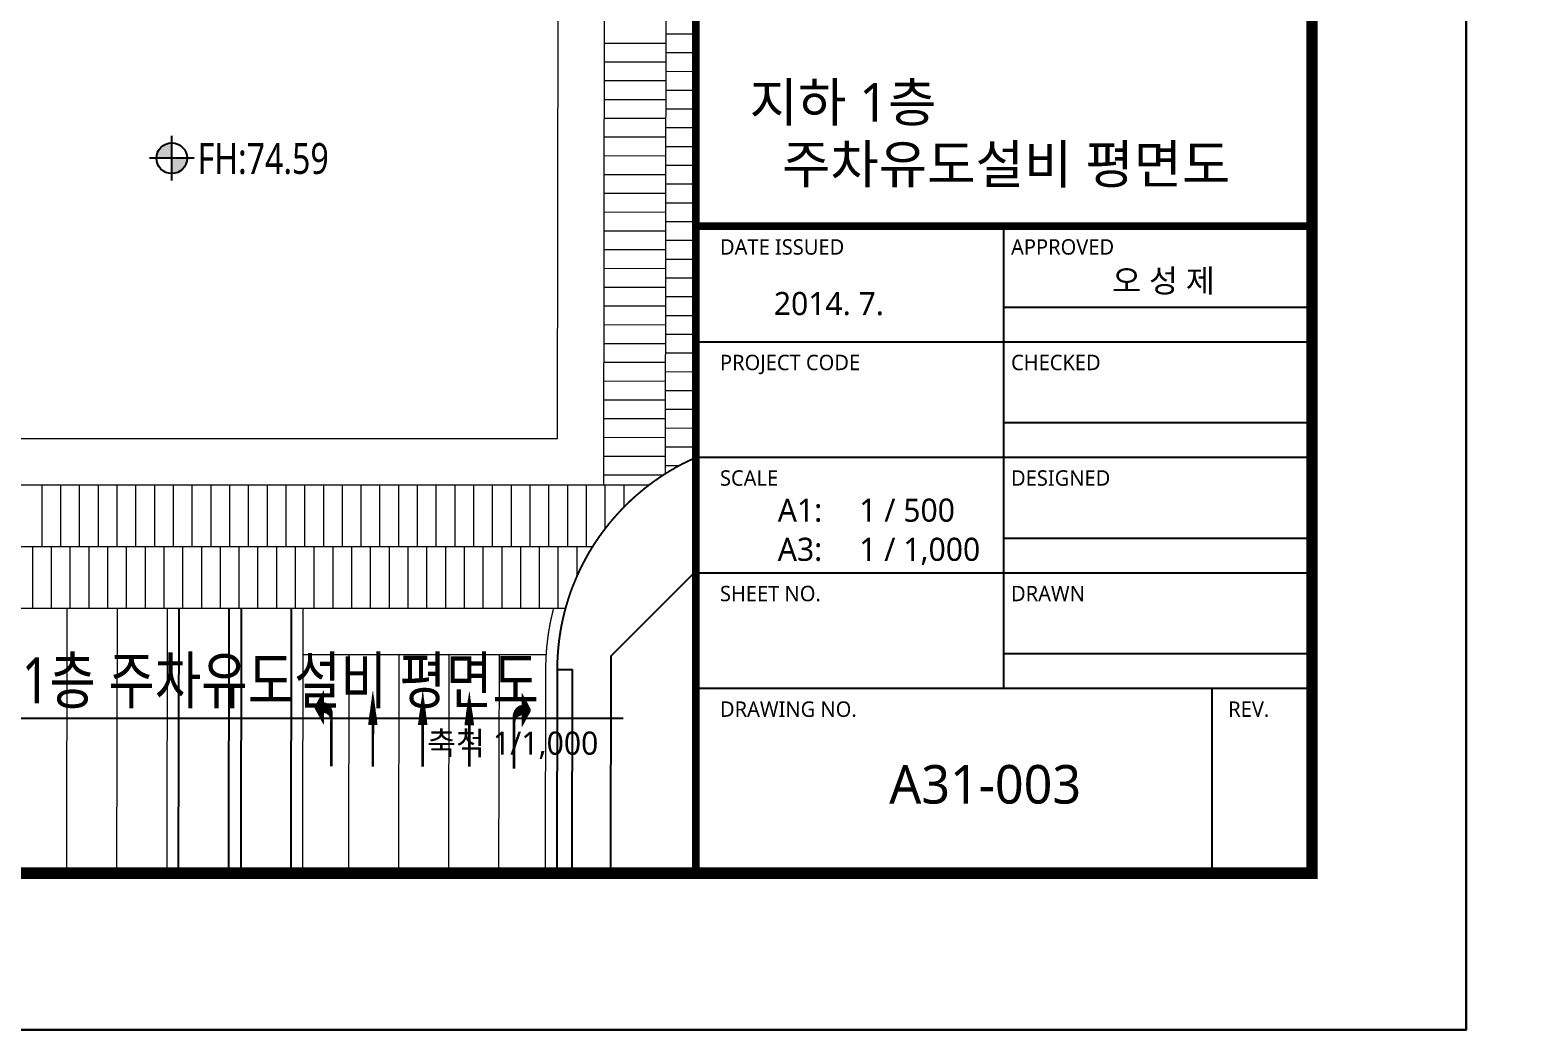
# Model space of a CAD drawing. Header units: millimetres. Extents: x 75184266 to 76346726, y -35077925 to -33679385.
# Drawn here: x 75570546 to 75668262, y -35077925 to -35013103 of the extents above; entities that cross this region are included whole.
import ezdxf
from ezdxf.enums import TextEntityAlignment as Align
from ezdxf.xclip import XClip

# ---------------------------------------------------------------- set-up
doc = ezdxf.new("R2010")
doc.units = ezdxf.units.MM
doc.header["$LTSCALE"] = 50
doc.header["$MEASUREMENT"] = 0
doc.header["$XCLIPFRAME"] = 2
doc.header["$PDMODE"] = 1
doc.header["$PDSIZE"] = -3
doc.linetypes.add('XR-지하3층$0$L2-2', pattern=[2.5, 1, -1.5])
doc.layers.get('0').update_dxf_attribs({"linetype": 'CONTINUOUS'})
doc.layers.get('Defpoints').update_dxf_attribs({"color": 51, "linetype": 'CONTINUOUS'})
for name, color, linetype in [('AA-XXXX-TEX1', 3, 'CONTINUOUS'), ('AZ-LINE', 3, 'CONTINUOUS'), ('AZ-TEX2', 6, 'CONTINUOUS'), ('TEX1', 7, 'CONTINUOUS'), ('XR-지하3층$0$00000-변경가로망', 7, 'CONTINUOUS'), ('XR-지하3층$0$00_블럭계획고', 7, 'CONTINUOUS'), ('XR-지하3층$0$0MARK', 7, 'CONTINUOUS'), ('XR-지하3층$0$0중앙선', 1, 'CONTINUOUS'), ('XR-지하3층$0$보도라인', 7, 'CONTINUOUS'), ('Y-TEX', 3, 'CONTINUOUS')]:
    doc.layers.add(name, color=color, linetype=linetype)
doc.layers.add('XR-기준층$0$XR-지하3층$0$DEFPOINT', color=142, linetype='CONTINUOUS', plot=False)
doc.layers.add('건축', color=8, linetype='CONTINUOUS', plot=False)
for name, color, linetype, lineweight in [('XR-지하3층$0$$-길가장자리선', 7, 'CONTINUOUS', 0), ('XR-지하3층$0$$-정지선', 6, 'CONTINUOUS', 0), ('XR-지하3층$0$$-중앙선', 7, 'CONTINUOUS', 0), ('XR-지하3층$0$$-차로분리', 7, 'CONTINUOUS', 0), ('XR-지하3층$0$$-횡단보도', 2, 'CONTINUOUS', 0), ('XR-지하3층$0$00000-계획선', 7, 'CONTINUOUS', 0), ('XR-지하3층$0$RP-횡단보도', 8, 'CONTINUOUS', 0)]:
    doc.layers.add(name, color=color, linetype=linetype, lineweight=lineweight)
doc.styles.add('ANU-TEXT 0', font='', dxfattribs={"width": 0.8})
doc.styles.add('HY울릉도M', font='')
doc.styles.add('TITLE-L', font='', dxfattribs={"width": 0.8})
doc.styles.add('TITLE-S', font='', dxfattribs={"width": 0.8})
doc.styles.add('XR-지하3층$0$HY각헤드라인M', font='')
doc.styles.add('XR-지하3층$0$돋움', font='', dxfattribs={"width": 0.9})
doc.styles.get('ANU-TEXT 0').set_extended_font_data('Malgun Gothic')
doc.styles.get('HY울릉도M').set_extended_font_data('Malgun Gothic')
doc.styles.get('TITLE-L').set_extended_font_data('Malgun Gothic')
doc.styles.get('TITLE-S').set_extended_font_data('Malgun Gothic')
doc.styles.get('XR-지하3층$0$HY각헤드라인M').set_extended_font_data('Malgun Gothic')
doc.styles.get('XR-지하3층$0$돋움').set_extended_font_data('Dotum')
doc.dimstyles.new('XR-지하3층$0$20110829_평면도_면적조정$0$std_style', dxfattribs={"dimscale": 400, "dimtxt": 3, "dimasz": 1, "dimexe": 1.5, "dimexo": 2, "dimgap": 1, "dimtad": 1, "dimtoh": 1, "dimdec": 0, "dimzin": 0, "dimdsep": 46, "dimtxsty": 'XR-지하3층$0$돋움', "dimblk": 'XR-지하3층$0$20110829_평면도_면적조정$0$01420DDOT01', "dimblk1": 'XR-지하3층$0$20110829_평면도_면적조정$0$01420DDOT01', "dimblk2": 'XR-지하3층$0$20110829_평면도_면적조정$0$01420DDOT01', "dimcen": 2.5, "dimdle": 8, "dimclrd": 256, "dimclre": 256, "dimclrt": 256, "dimadec": 0, "dimazin": 0, "dimtfac": 1, "dimtdec": 0, "dimtix": 1, "dimtmove": 2, "dimatfit": 3, "dimldrblk": 'XR-지하3층$0$20110829_평면도_면적조정$0$_ClosedBlank', "dimfxl": 1, "dimtolj": 1, "dimtzin": 0, "dimlwd": -1, "dimlwe": -1, "dimarcsym": 0})

# ---------------------------------------------------------------- blocks, each defined once
blk = doc.blocks.new('바탕폼')
at = {"layer": 'AZ-LINE'}
for p, q in [((741, 574.35), (741, 24.03)), ((781, 44.35), (781, 104.35)), ((781, 44.35), (781, 104.35)), ((741, 89.35), (821, 89.35)), ((741, 74.35), (821, 74.35)), ((741, 59.35), (821, 59.35)), ((741, 44.35), (821, 44.35)), ((808, 44.35), (808, 20.35))]:
    blk.add_line(p, q, dxfattribs=at)
at = {"layer": 'AZ-LINE', "color": 3, "ltscale": 2}
for p, q in [((781, 93.85), (821, 93.85)), ((781, 78.85), (821, 78.85)), ((781, 63.85), (821, 63.85)), ((781, 48.85), (821, 48.85))]:
    blk.add_line(p, q, dxfattribs=at)
at = {"layer": 'AZ-LINE', "ltscale": 10}
blk.add_lwpolyline([(841, 594.71), (0, 594.71), (0, 0), (841, 0)], close=True, dxfattribs=at)
at = {"layer": 'AZ-LINE', "const_width": 1.5}
blk.add_lwpolyline([(20, 574.35), (20, 20.35), (821, 20.35), (821, 574.35)], close=True, dxfattribs=at)
at = {"layer": 'AZ-LINE', "const_width": 1}
for points in [[(741, 20.35), (741, 574.35)], [(741, 104.35), (821, 104.35)]]:
    blk.add_lwpolyline(points, dxfattribs=at)
at = {"layer": 'AZ-LINE', "style": 'TITLE-S', "width": 1}
for s, p in [('DATE ISSUED', (744.12, 100.65)), ('APPROVED', (781.92, 100.65)), ('PROJECT CODE', (744.12, 85.65)), ('CHECKED', (781.92, 85.65)), ('SCALE', (744.12, 70.65)), ('DESIGNED', (781.92, 70.65)), ('SHEET NO.', (744.12, 55.65)), ('DRAWN', (781.92, 55.65)), ('DRAWING NO.', (744.12, 40.64)), ('REV.', (810.12, 40.64))]:
    blk.add_text(s, height=2, dxfattribs=at).set_placement(p)
blk = doc.blocks.new('XR-지하3층$0$20110829_평면도_면적조정$0$01420DDOT01')
blk.add_line((-1.5, 0), (1.5, 0))
at = {"const_width": 0.5}
blk.add_lwpolyline([(-0.25, 0, 1), (0.25, 0, 1)], format="xyb", close=True, dxfattribs=at)
blk = doc.blocks.new('*D202')
at = {"layer": 'Defpoints', "color": 0, "transparency": 16777216}
for p in [(75609430, -34956528, 0), (75615339, -34964587), (75504911, -35033156, 0)]:
    blk.add_point(p, dxfattribs=at)
at = {"layer": '건축'}
for p, q in [((75609903, -34957173), (75615694, -34965071)), ((75511142, -35040979), (75615016, -34964824)), ((75505384, -35033801), (75511174, -35041699))]:
    blk.add_line(p, q, dxfattribs=at)
at = {"layer": '건축', "xscale": 400, "yscale": 400, "zscale": 400}
for p, rotation in [((75615339, -34964587), 36.24693456144445), ((75510820, -35041215), 216.2469345614445)]:
    blk.add_blockref('XR-지하3층$0$20110829_평면도_면적조정$0$01420DDOT01', p, dxfattribs=dict(at, rotation=rotation))
at = {"layer": '건축', "insert": (75562310, -35001852), "char_height": 1800, "attachment_point": 5, "rotation": 36.24693, "style": 'XR-지하3층$0$돋움'}
blk.add_mtext('\\A1;129600', dxfattribs=at)
blk = doc.blocks.new('XR-지하3층$0$20110829_평면도_면적조정$0$_ClosedBlank')
at = {"color": 0, "linetype": 'ByBlock', "lineweight": -2}
for p, q in [((-1, 0.17), (0, 0)), ((-1, 0.17), (-1, -0.17)), ((0, 0), (-1, -0.17))]:
    blk.add_line(p, q, dxfattribs=at)
blk = doc.blocks.new('*X46')
at = {"color": 0}
for p, q in [((809, 921), (821, 921)), ((809, 919), (821, 919)), ((809, 917), (821, 917)), ((810, 928), (820, 928)), ((810, 926), (820, 926)), ((810, 924), (820, 924)), ((810, 922), (821, 922)), ((811, 936), (819, 936)), ((811, 934), (819, 934)), ((811, 932), (819, 932)), ((811, 930), (819, 930)), ((812, 943), (818, 943)), ((812, 941), (818, 941)), ((812, 939), (818, 939)), ((812, 938), (818, 938)), ((813, 951), (817, 951)), ((813, 949), (817, 949)), ((813, 947), (817, 947)), ((813, 945), (817, 945)), ((814, 958), (816, 958)), ((814, 956), (816, 956)), ((814, 954), (816, 954)), ((814, 952), (816, 952)), ((815, 962), (815, 962)), ((815, 960), (815, 960)), ((795, 819), (835, 819)), ((795, 818), (835, 818)), ((795, 816), (835, 816)), ((796, 825), (834, 825)), ((796, 823), (834, 823)), ((796, 821), (834, 821)), ((797, 832), (833, 832)), ((797, 831), (833, 831)), ((797, 829), (833, 829)), ((797, 827), (834, 827)), ((798, 840), (832, 840)), ((798, 838), (832, 838)), ((798, 836), (832, 836)), ((798, 834), (833, 834)), ((799, 847), (831, 847)), ((799, 846), (831, 846)), ((799, 844), (831, 844)), ((799, 842), (832, 842)), ((800, 855), (830, 855)), ((800, 853), (830, 853)), ((800, 851), (830, 851)), ((800, 849), (830, 849)), ((801, 862), (829, 862)), ((801, 861), (829, 861)), ((801, 859), (829, 859)), ((801, 857), (829, 857)), ((802, 870), (828, 870)), ((802, 868), (828, 868)), ((802, 866), (828, 866)), ((802, 864), (828, 864)), ((803, 878), (827, 878)), ((803, 876), (827, 876)), ((803, 874), (827, 874)), ((803, 872), (827, 872)), ((804, 885), (826, 885)), ((804, 883), (826, 883)), ((804, 881), (826, 881)), ((804, 879), (826, 879)), ((805, 892), (825, 892)), ((805, 891), (825, 891)), ((805, 889), (825, 889)), ((805, 887), (825, 887)), ((806, 900), (824, 900)), ((806, 898), (824, 898)), ((806, 896), (824, 896)), ((806, 894), (824, 894)), ((807, 906), (823, 906)), ((807, 904), (823, 904)), ((807, 902), (823, 902)), ((808, 913), (822, 913)), ((808, 911), (822, 911)), ((808, 909), (822, 909)), ((808, 908), (823, 908)), ((809, 915), (822, 915)), ((785, 744), (845, 744)), ((786, 752), (844, 752)), ((786, 750), (844, 750)), ((786, 748), (844, 748)), ((786, 746), (845, 746)), ((787, 759), (843, 759)), ((787, 758), (843, 758)), ((787, 756), (843, 756)), ((787, 754), (844, 754)), ((788, 767), (842, 767)), ((788, 765), (842, 765)), ((788, 763), (842, 763)), ((788, 761), (843, 761)), ((789, 774), (841, 774)), ((789, 772), (841, 772)), ((789, 771), (841, 771)), ((789, 769), (841, 769)), ((790, 782), (840, 782)), ((790, 780), (840, 780)), ((790, 778), (840, 778)), ((790, 776), (840, 776)), ((791, 789), (839, 789)), ((791, 788), (839, 788)), ((791, 786), (839, 786)), ((791, 784), (839, 784)), ((792, 797), (838, 797)), ((792, 795), (838, 795)), ((792, 793), (838, 793)), ((792, 791), (838, 791)), ((793, 804), (837, 804)), ((793, 802), (837, 802)), ((793, 801), (837, 801)), ((793, 799), (837, 799)), ((794, 812), (836, 812)), ((794, 810), (836, 810)), ((794, 808), (836, 808)), ((794, 806), (836, 806)), ((795, 814), (835, 814)), ((808, 742), (823, 742)), ((808, 741), (823, 741)), ((808, 739), (823, 739)), ((808, 737), (823, 737)), ((808, 735), (823, 735)), ((808, 733), (823, 733)), ((808, 731), (823, 731)), ((808, 729), (823, 729)), ((808, 728), (823, 728)), ((808, 726), (823, 726)), ((808, 724), (823, 724)), ((808, 722), (823, 722)), ((808, 720), (823, 720)), ((808, 718), (823, 718)), ((808, 716), (823, 716)), ((808, 714), (823, 714)), ((808, 712), (823, 712)), ((808, 711), (823, 711)), ((808, 709), (823, 709)), ((808, 707), (823, 707)), ((808, 705), (823, 705)), ((808, 703), (823, 703)), ((808, 701), (823, 701)), ((808, 699), (823, 699)), ((808, 698), (823, 698)), ((808, 696), (823, 696)), ((808, 694), (823, 694)), ((808, 692), (823, 692)), ((808, 690), (823, 690)), ((808, 688), (823, 688)), ((808, 686), (823, 686)), ((808, 684), (823, 684)), ((808, 682), (823, 682)), ((808, 681), (823, 681)), ((808, 679), (823, 679)), ((808, 677), (823, 677)), ((808, 675), (823, 675)), ((808, 673), (823, 673)), ((808, 671), (823, 671)), ((808, 669), (823, 669)), ((808, 667), (823, 667)), ((808, 666), (823, 666)), ((808, 664), (823, 664)), ((808, 662), (823, 662)), ((808, 660), (823, 660)), ((808, 658), (823, 658)), ((808, 656), (823, 656)), ((808, 654), (823, 654)), ((808, 652), (823, 652)), ((808, 651), (823, 651)), ((808, 649), (823, 649)), ((808, 647), (823, 647)), ((808, 645), (823, 645)), ((808, 643), (823, 643)), ((808, 641), (823, 641)), ((808, 639), (823, 639)), ((808, 638), (823, 638)), ((808, 636), (823, 636)), ((808, 634), (823, 634)), ((808, 632), (823, 632)), ((808, 630), (823, 630)), ((808, 628), (823, 628)), ((808, 626), (823, 626)), ((808, 624), (823, 624)), ((808, 622), (823, 622)), ((808, 621), (823, 621)), ((808, 619), (823, 619)), ((808, 617), (823, 617)), ((808, 615), (823, 615)), ((808, 613), (823, 613)), ((808, 611), (823, 611)), ((808, 609), (823, 609)), ((808, 608), (823, 608)), ((808, 606), (823, 606)), ((808, 604), (823, 604)), ((808, 602), (823, 602)), ((808, 600), (823, 600)), ((808, 598), (823, 598)), ((808, 596), (823, 596)), ((808, 594), (823, 594)), ((808, 592), (823, 592)), ((808, 591), (823, 591)), ((808, 589), (823, 589)), ((808, 587), (823, 587)), ((808, 585), (823, 585)), ((808, 583), (823, 583)), ((808, 581), (823, 581)), ((808, 579), (823, 579)), ((808, 578), (823, 578)), ((808, 576), (823, 576)), ((808, 574), (823, 574)), ((808, 572), (823, 572)), ((808, 570), (823, 570)), ((808, 568), (823, 568)), ((808, 566), (823, 566)), ((808, 564), (823, 564)), ((808, 562), (823, 562)), ((808, 561), (823, 561)), ((808, 559), (823, 559)), ((808, 557), (823, 557)), ((808, 555), (823, 555)), ((808, 553), (823, 553)), ((808, 551), (823, 551)), ((808, 549), (823, 549)), ((808, 548), (823, 548)), ((808, 546), (823, 546)), ((808, 544), (823, 544)), ((808, 542), (823, 542)), ((808, 540), (823, 540)), ((808, 538), (823, 538)), ((808, 536), (823, 536)), ((808, 534), (823, 534)), ((808, 532), (823, 532)), ((808, 531), (823, 531)), ((808, 529), (823, 529)), ((808, 527), (823, 527)), ((808, 525), (823, 525)), ((808, 523), (823, 523)), ((808, 521), (823, 521)), ((808, 519), (823, 519)), ((808, 517), (823, 517)), ((808, 516), (823, 516)), ((808, 514), (823, 514)), ((808, 512), (823, 512)), ((808, 510), (823, 510)), ((808, 508), (823, 508)), ((808, 506), (823, 506)), ((808, 504), (823, 504)), ((808, 502), (823, 502)), ((808, 501), (823, 501)), ((808, 499), (823, 499)), ((808, 497), (823, 497)), ((808, 495), (823, 495)), ((808, 493), (823, 493)), ((808, 491), (823, 491)), ((808, 489), (823, 489)), ((808, 488), (823, 488)), ((808, 486), (823, 486)), ((808, 484), (823, 484)), ((808, 482), (823, 482)), ((808, 480), (823, 480)), ((808, 478), (823, 478)), ((808, 476), (823, 476)), ((808, 474), (823, 474)), ((808, 472), (823, 472)), ((808, 471), (823, 471)), ((808, 469), (823, 469)), ((808, 467), (823, 467)), ((808, 465), (823, 465)), ((808, 463), (823, 463))]:
    blk.add_line(p, q, dxfattribs=at)
blk = doc.blocks.new('*X48')
at = {"color": 0}
for p, q in [((1264, 962), (1264, 962)), ((1264, 960), (1265, 960)), ((1264, 958), (1266, 958)), ((1264, 956), (1267, 956)), ((1264, 954), (1268, 954)), ((1264, 952), (1269, 952)), ((1264, 951), (1270, 951)), ((1264, 949), (1271, 949)), ((1264, 947), (1272, 947)), ((1264, 945), (1273, 945)), ((1264, 943), (1274, 943)), ((1264, 941), (1275, 941)), ((1264, 939), (1276, 939)), ((1264, 938), (1277, 938)), ((1264, 936), (1278, 936)), ((1264, 934), (1279, 934)), ((1264, 932), (1280, 932)), ((1264, 930), (1281, 930)), ((1264, 928), (1282, 928)), ((1264, 926), (1283, 926)), ((1264, 924), (1284, 924)), ((1264, 922), (1285, 922)), ((1264, 921), (1286, 921)), ((1264, 919), (1288, 919)), ((1264, 917), (1289, 917)), ((1204, 816), (1243, 816)), ((1205, 821), (1256, 821)), ((1205, 819), (1250, 819)), ((1205, 818), (1246, 818)), ((1206, 825), (1308, 825)), ((1206, 823), (1307, 823)), ((1207, 829), (1310, 829)), ((1207, 827), (1309, 827)), ((1208, 831), (1311, 831)), ((1209, 834), (1314, 834)), ((1209, 832), (1313, 832)), ((1210, 836), (1315, 836)), ((1211, 838), (1316, 838)), ((1212, 840), (1317, 840)), ((1213, 842), (1318, 842)), ((1214, 844), (1319, 844)), ((1215, 846), (1320, 846)), ((1216, 847), (1321, 847)), ((1217, 849), (1322, 849)), ((1219, 851), (1323, 851)), ((1220, 853), (1323, 853)), ((1221, 855), (1322, 855)), ((1223, 857), (1321, 857)), ((1225, 859), (1320, 859)), ((1226, 861), (1319, 861)), ((1228, 862), (1318, 862)), ((1230, 864), (1317, 864)), ((1232, 866), (1316, 866)), ((1235, 868), (1315, 868)), ((1237, 870), (1314, 870)), ((1240, 872), (1313, 872)), ((1243, 874), (1312, 874)), ((1246, 876), (1311, 876)), ((1250, 878), (1310, 878)), ((1254, 879), (1309, 879)), ((1259, 881), (1308, 881)), ((1264, 915), (1290, 915)), ((1264, 913), (1291, 913)), ((1264, 911), (1292, 911)), ((1264, 909), (1293, 909)), ((1264, 908), (1294, 908)), ((1264, 906), (1295, 906)), ((1264, 904), (1296, 904)), ((1264, 902), (1297, 902)), ((1264, 900), (1298, 900)), ((1264, 898), (1299, 898)), ((1264, 896), (1300, 896)), ((1264, 894), (1301, 894)), ((1264, 892), (1302, 892)), ((1264, 891), (1303, 891)), ((1264, 889), (1304, 889)), ((1264, 887), (1305, 887)), ((1264, 885), (1306, 885)), ((1264, 883), (1307, 883)), ((1264, 821), (1306, 821)), ((1264, 819), (1305, 819)), ((1264, 818), (1304, 818)), ((1264, 816), (1303, 816)), ((1204, 814), (1240, 814)), ((1204, 812), (1237, 812)), ((1204, 810), (1235, 810)), ((1204, 808), (1233, 808)), ((1204, 806), (1231, 806)), ((1204, 804), (1230, 804)), ((1204, 802), (1228, 802)), ((1204, 801), (1227, 801)), ((1204, 799), (1226, 799)), ((1204, 797), (1225, 797)), ((1204, 795), (1224, 795)), ((1204, 793), (1223, 793)), ((1204, 791), (1222, 791)), ((1204, 789), (1221, 789)), ((1204, 788), (1221, 788)), ((1204, 786), (1220, 786)), ((1204, 784), (1220, 784)), ((1204, 782), (1219, 782)), ((1204, 780), (1219, 780)), ((1204, 778), (1219, 778)), ((1204, 776), (1219, 776)), ((1204, 774), (1219, 774)), ((1204, 772), (1219, 772)), ((1204, 771), (1219, 771)), ((1204, 769), (1219, 769)), ((1204, 767), (1219, 767)), ((1204, 765), (1219, 765)), ((1204, 763), (1219, 763)), ((1204, 761), (1219, 761)), ((1204, 759), (1219, 759)), ((1204, 758), (1219, 758)), ((1204, 756), (1219, 756)), ((1204, 754), (1219, 754)), ((1204, 752), (1219, 752)), ((1204, 750), (1219, 750)), ((1204, 748), (1219, 748)), ((1204, 746), (1219, 746)), ((1204, 744), (1219, 744)), ((1204, 742), (1219, 742)), ((1204, 741), (1219, 741)), ((1204, 739), (1219, 739)), ((1204, 737), (1219, 737)), ((1204, 735), (1219, 735)), ((1204, 733), (1219, 733)), ((1204, 731), (1219, 731)), ((1204, 729), (1219, 729)), ((1204, 728), (1219, 728)), ((1204, 726), (1219, 726)), ((1204, 724), (1219, 724)), ((1204, 722), (1219, 722)), ((1204, 720), (1219, 720)), ((1204, 718), (1219, 718)), ((1204, 716), (1219, 716)), ((1204, 714), (1219, 714)), ((1264, 814), (1302, 814)), ((1264, 812), (1301, 812)), ((1264, 810), (1300, 810)), ((1264, 808), (1299, 808)), ((1264, 806), (1298, 806)), ((1264, 804), (1297, 804)), ((1264, 802), (1296, 802)), ((1264, 801), (1295, 801)), ((1264, 799), (1294, 799)), ((1264, 797), (1293, 797)), ((1264, 795), (1292, 795)), ((1264, 793), (1291, 793)), ((1264, 791), (1290, 791)), ((1264, 789), (1289, 789)), ((1264, 788), (1288, 788)), ((1264, 786), (1287, 786)), ((1264, 784), (1286, 784)), ((1264, 782), (1285, 782)), ((1264, 780), (1284, 780)), ((1264, 778), (1283, 778)), ((1264, 776), (1282, 776)), ((1264, 774), (1281, 774)), ((1264, 772), (1280, 772)), ((1264, 771), (1279, 771)), ((1264, 769), (1278, 769)), ((1264, 767), (1277, 767)), ((1264, 765), (1276, 765)), ((1264, 763), (1275, 763)), ((1264, 761), (1274, 761)), ((1264, 759), (1273, 759)), ((1264, 758), (1272, 758)), ((1264, 756), (1271, 756)), ((1264, 754), (1270, 754)), ((1264, 752), (1269, 752)), ((1264, 750), (1268, 750)), ((1264, 748), (1266, 748)), ((1264, 746), (1265, 746)), ((1264, 744), (1264, 744)), ((1204, 712), (1219, 712)), ((1204, 711), (1219, 711)), ((1204, 709), (1219, 709)), ((1204, 707), (1219, 707)), ((1204, 705), (1219, 705)), ((1204, 703), (1219, 703)), ((1204, 701), (1219, 701)), ((1204, 699), (1219, 699)), ((1204, 698), (1219, 698)), ((1204, 696), (1219, 696)), ((1204, 694), (1219, 694)), ((1204, 692), (1219, 692)), ((1204, 690), (1219, 690)), ((1204, 688), (1219, 688)), ((1204, 686), (1219, 686)), ((1204, 684), (1219, 684)), ((1204, 682), (1219, 682)), ((1204, 681), (1219, 681)), ((1204, 679), (1219, 679)), ((1204, 677), (1219, 677)), ((1204, 675), (1219, 675)), ((1204, 673), (1219, 673)), ((1204, 671), (1219, 671)), ((1204, 669), (1219, 669)), ((1204, 667), (1219, 667)), ((1204, 666), (1219, 666)), ((1204, 664), (1219, 664)), ((1204, 662), (1219, 662)), ((1204, 660), (1219, 660)), ((1204, 658), (1219, 658)), ((1204, 656), (1219, 656)), ((1204, 654), (1219, 654)), ((1204, 652), (1219, 652)), ((1204, 651), (1219, 651)), ((1204, 649), (1219, 649)), ((1204, 647), (1219, 647)), ((1204, 645), (1219, 645)), ((1204, 643), (1219, 643)), ((1204, 641), (1219, 641)), ((1204, 639), (1219, 639)), ((1204, 638), (1219, 638)), ((1204, 636), (1219, 636)), ((1204, 634), (1219, 634)), ((1204, 632), (1219, 632)), ((1204, 630), (1219, 630)), ((1204, 628), (1219, 628)), ((1204, 626), (1219, 626)), ((1204, 624), (1219, 624)), ((1204, 622), (1219, 622)), ((1204, 621), (1219, 621)), ((1204, 619), (1219, 619)), ((1204, 617), (1219, 617)), ((1204, 615), (1219, 615)), ((1204, 613), (1219, 613)), ((1204, 611), (1219, 611)), ((1204, 609), (1219, 609)), ((1204, 608), (1219, 608)), ((1204, 606), (1219, 606)), ((1204, 604), (1219, 604)), ((1204, 602), (1219, 602)), ((1204, 600), (1219, 600)), ((1204, 598), (1219, 598)), ((1204, 596), (1219, 596)), ((1204, 594), (1219, 594)), ((1204, 592), (1219, 592)), ((1204, 591), (1219, 591)), ((1204, 589), (1219, 589)), ((1204, 587), (1219, 587)), ((1204, 585), (1219, 585)), ((1204, 583), (1219, 583)), ((1204, 581), (1219, 581)), ((1204, 579), (1219, 579)), ((1204, 578), (1219, 578)), ((1204, 576), (1219, 576)), ((1204, 574), (1219, 574)), ((1204, 572), (1219, 572)), ((1204, 570), (1219, 570)), ((1204, 568), (1219, 568)), ((1204, 566), (1219, 566)), ((1204, 564), (1219, 564)), ((1204, 562), (1219, 562)), ((1204, 561), (1219, 561)), ((1204, 559), (1219, 559)), ((1204, 557), (1219, 557)), ((1204, 555), (1219, 555)), ((1204, 553), (1219, 553)), ((1204, 551), (1219, 551)), ((1204, 549), (1219, 549)), ((1204, 548), (1219, 548)), ((1204, 546), (1219, 546)), ((1204, 544), (1219, 544)), ((1204, 542), (1219, 542)), ((1204, 540), (1219, 540)), ((1204, 538), (1219, 538)), ((1204, 536), (1219, 536)), ((1204, 534), (1219, 534)), ((1204, 532), (1219, 532)), ((1204, 531), (1219, 531)), ((1204, 529), (1219, 529)), ((1204, 527), (1219, 527)), ((1204, 525), (1219, 525)), ((1204, 523), (1219, 523)), ((1204, 521), (1219, 521)), ((1204, 519), (1219, 519)), ((1204, 517), (1219, 517)), ((1204, 516), (1219, 516)), ((1204, 514), (1219, 514)), ((1204, 512), (1219, 512)), ((1204, 510), (1219, 510)), ((1204, 508), (1219, 508)), ((1204, 506), (1219, 506)), ((1204, 504), (1219, 504)), ((1204, 502), (1219, 502)), ((1204, 501), (1219, 501)), ((1204, 499), (1219, 499)), ((1204, 497), (1219, 497)), ((1204, 495), (1219, 495)), ((1204, 493), (1219, 493)), ((1204, 491), (1219, 491)), ((1204, 489), (1219, 489)), ((1204, 488), (1219, 488)), ((1204, 486), (1219, 486)), ((1204, 484), (1219, 484)), ((1204, 482), (1219, 482)), ((1204, 480), (1219, 480)), ((1204, 478), (1219, 478)), ((1204, 476), (1219, 476)), ((1204, 474), (1219, 474)), ((1204, 472), (1219, 472)), ((1204, 471), (1219, 471)), ((1204, 469), (1219, 469)), ((1204, 467), (1219, 467)), ((1204, 465), (1219, 465)), ((1204, 463), (1219, 463))]:
    blk.add_line(p, q, dxfattribs=at)
blk = doc.blocks.new('XR-지하3층$0$레벨검토 00')
at = {"ltscale": 1000}
h = blk.add_hatch(color=2, dxfattribs=at)
h.dxf.hatch_style = 1
h.paths.add_polyline_path([(-709, 625), (-229, 625, 0.414214), (-709, 1105)])
h.paths.add_polyline_path([(-709, 625), (-1189, 625, 0.414214), (-709, 145)])
at = {"color": 2, "ltscale": 1000, "elevation": -217000}
for points in [[(-709, -75), (-709, 1325)], [(-1409, 625), (-9, 625)]]:
    blk.add_lwpolyline(points, dxfattribs=at)
at = {"color": 2, "ltscale": 1000}
blk.add_circle((-709, 625, -217000), 480, dxfattribs=at)
blk = doc.blocks.new('XR-지하3층$0$A$C723B38EE')
at = {"layer": 'XR-지하3층$0$$-길가장자리선', "color": 8}
blk.add_lwpolyline([(488.614, 137.179, 0.063862), (488.098, 133.206), (488.051, 104.682), (485.026, 89.687), (484.879, 0.609)], format="xyb", dxfattribs=at)
at = {"layer": 'XR-지하3층$0$$-정지선', "color": 8}
blk.add_line((472.35, 134.179), (488.13, 134.179), dxfattribs=at)
at = {"layer": 'XR-지하3층$0$$-중앙선', "color": 8}
for points in [[(463.555, 137.179), (463.329, 0.609)], [(472.354, 137.164), (472.234, 64.164)]]:
    blk.add_lwpolyline(points, dxfattribs=at)
at = {"layer": 'XR-지하3층$0$$-차로분리', "color": 8, "linetype": 'XR-지하3층$0$L2-2', "ltscale": 80, "flags": 128}
for points in [[(457.055, 137.179), (456.829, 0.609)], [(460.305, 137.179), (460.079, 0.609)], [(475.35, 134.159), (475.214, 52.296)], [(478.379, 0.609), (478.6, 134.179)], [(481.629, 0.609), (481.85, 134.179)], [(485.033, 94.103), (485.1, 134.179)]]:
    blk.add_lwpolyline(points, dxfattribs=at)
at = {"layer": 'XR-지하3층$0$$-횡단보도', "color": 8}
for p, q in [((488.873, 148.179), (488.923, 178.679)), ((447.073, 148.178), (488.873, 148.179))]:
    blk.add_line(p, q, dxfattribs=at)
at = {"layer": 'XR-지하3층$0$00000-계획선', "color": 8, "ltscale": 100}
blk.add_lwpolyline([(492.326, 120.133), (504.326, 120.113)], dxfattribs=at)
at = {"layer": 'XR-지하3층$0$00000-변경가로망', "color": 8}
for points in [[(492.349, 134.082), (502.965, 144.68)], [(492.3, 104.254), (492.349, 134.082)]]:
    blk.add_lwpolyline(points, dxfattribs=at)
at = {"layer": 'XR-지하3층$0$0중앙선', "color": 8}
for points in [[(464.305, 137.178), (464.184, 64.068)], [(467.555, 137.172), (467.434, 64.112)], [(468.355, 137.171), (468.234, 64.122)], [(471.604, 137.165), (471.484, 64.166)]]:
    blk.add_lwpolyline(points, dxfattribs=at)
at = {"layer": 'XR-지하3층$0$RP-횡단보도', "color": 253}
for p, q in [((491.868, 145.18), (491.928, 181.68)), ((495.869, 145.882), (495.927, 181.005)), ((499.924, 174.392), (495.916, 174.399)), ((495.915, 173.79), (491.915, 173.797)), ((499.923, 173.175), (495.914, 173.182)), ((495.913, 172.573), (491.913, 172.58)), ((495.911, 171.356), (491.911, 171.363)), ((499.921, 171.957), (495.912, 171.964)), ((495.909, 170.138), (491.909, 170.145)), ((499.919, 170.74), (495.91, 170.747)), ((499.916, 169.523), (495.908, 169.53)), ((495.907, 168.921), (491.907, 168.928)), ((499.914, 168.305), (495.906, 168.312)), ((495.905, 167.704), (491.905, 167.711)), ((499.913, 167.088), (495.904, 167.095)), ((495.903, 166.486), (491.903, 166.493)), ((495.901, 165.269), (491.901, 165.276)), ((499.911, 165.871), (495.902, 165.878)), ((499.909, 164.653), (495.9, 164.66)), ((495.899, 164.052), (491.899, 164.059)), ((499.907, 163.436), (495.898, 163.443)), ((495.897, 162.834), (491.897, 162.841)), ((499.904, 162.219), (495.896, 162.226)), ((495.895, 161.617), (491.895, 161.624)), ((495.893, 160.4), (491.893, 160.407)), ((499.902, 161.001), (495.894, 161.008)), ((499.9, 159.784), (495.892, 159.791)), ((495.891, 159.182), (491.891, 159.189)), ((499.898, 158.567), (495.89, 158.574)), ((495.889, 157.965), (491.888, 157.972)), ((499.896, 157.349), (495.888, 157.356)), ((495.887, 156.748), (491.886, 156.755)), ((495.885, 155.53), (491.884, 155.537)), ((499.895, 156.132), (495.886, 156.139)), ((499.892, 154.915), (495.884, 154.922)), ((495.883, 154.313), (491.882, 154.32)), ((499.89, 153.697), (495.882, 153.704)), ((495.881, 153.096), (491.88, 153.103)), ((499.889, 152.48), (495.88, 152.487)), ((495.879, 151.878), (491.878, 151.885)), ((495.877, 150.661), (491.876, 150.668)), ((499.887, 151.263), (495.878, 151.27)), ((499.884, 150.045), (495.876, 150.052)), ((495.874, 149.444), (491.874, 149.451)), ((499.882, 148.828), (495.873, 148.835)), ((495.872, 148.226), (491.872, 148.233)), ((499.88, 147.611), (495.871, 147.618)), ((495.87, 147.009), (491.87, 147.016)), ((495.728, 145.792), (491.868, 145.799)), ((496.759, 146.399), (495.869, 146.4)), ((444.068, 145.178), (494.848, 145.18)), ((455.448, 141.179), (455.448, 145.179)), ((456.666, 141.179), (456.666, 145.179)), ((457.883, 141.179), (457.883, 145.179)), ((459.1, 141.179), (459.1, 145.179)), ((460.318, 141.179), (460.318, 145.179)), ((461.535, 141.179), (461.535, 145.179)), ((462.752, 141.179), (462.752, 145.179)), ((463.97, 141.179), (463.97, 145.179)), ((465.187, 141.179), (465.187, 145.179)), ((466.404, 141.179), (466.404, 145.179)), ((467.622, 141.179), (467.622, 145.179)), ((468.839, 141.179), (468.839, 145.179)), ((470.056, 141.179), (470.056, 145.179)), ((471.274, 141.179), (471.274, 145.179)), ((472.491, 141.179), (472.491, 145.179)), ((473.708, 141.179), (473.708, 145.179)), ((474.926, 141.179), (474.926, 145.179)), ((476.143, 141.179), (476.143, 145.179)), ((477.36, 141.179), (477.36, 145.179)), ((478.578, 141.179), (478.578, 145.179)), ((479.795, 141.179), (479.795, 145.179)), ((481.012, 141.179), (481.012, 145.179)), ((482.23, 141.179), (482.23, 145.179)), ((483.447, 141.179), (483.447, 145.179)), ((484.664, 141.179), (484.664, 145.179)), ((485.882, 141.179), (485.882, 145.179)), ((487.099, 141.179), (487.099, 145.179)), ((488.316, 141.179), (488.316, 145.179)), ((489.534, 141.179), (489.534, 145.179)), ((490.751, 141.18), (490.751, 145.18)), ((491.968, 142.338), (491.968, 145.18)), ((493.186, 143.73), (493.186, 145.18)), ((447.736, 141.178), (491.159, 141.18)), ((454.84, 137.179), (454.84, 141.179)), ((456.057, 137.179), (456.057, 141.179)), ((457.274, 137.179), (457.274, 141.179)), ((458.492, 137.179), (458.492, 141.179)), ((459.709, 137.179), (459.709, 141.179)), ((460.926, 137.179), (460.926, 141.179)), ((462.144, 137.179), (462.144, 141.179)), ((463.361, 137.179), (463.361, 141.179)), ((464.578, 137.179), (464.578, 141.179)), ((465.796, 137.179), (465.796, 141.179)), ((467.013, 137.179), (467.013, 141.179)), ((468.23, 137.179), (468.23, 141.179)), ((469.448, 137.179), (469.448, 141.179)), ((470.665, 137.179), (470.665, 141.179)), ((471.882, 137.179), (471.882, 141.179)), ((473.1, 137.179), (473.1, 141.179)), ((474.317, 137.179), (474.317, 141.179)), ((475.534, 137.179), (475.534, 141.179)), ((476.752, 137.179), (476.752, 141.179)), ((477.969, 137.179), (477.969, 141.179)), ((479.186, 137.179), (479.186, 141.179)), ((480.404, 137.179), (480.404, 141.179)), ((481.621, 137.179), (481.621, 141.179)), ((482.838, 137.179), (482.838, 141.179)), ((484.056, 137.179), (484.056, 141.179)), ((485.273, 137.179), (485.273, 141.179)), ((486.49, 137.179), (486.49, 141.179)), ((487.708, 137.179), (487.708, 141.179)), ((488.925, 137.179), (488.925, 141.179)), ((490.142, 139.276), (490.142, 141.179)), ((449.505, 137.178), (489.391, 137.179))]:
    blk.add_line(p, q, dxfattribs=at)
at = {"layer": 'XR-지하3층$0$보도라인', "color": 8, "linetype": 'Continuous', "flags": 128}
blk.add_lwpolyline([(650.104, 165.007, 0.160665), (642.621, 165.598), (642.052, 165.461, -0.010046), (621.931, 161.036), (597.722, 153.787, -0.014581), (567.859, 150.234), (552.595, 149.096, -0.01489), (521.897, 148.18), (503.848, 148.18, 0.413722), (488.848, 133.205), (488.801, 104.606), (485.776, 89.611), (485.629, 0.609)], format="xyb", dxfattribs=at)
for points in [[(486.629, 0.609), (486.776, 89.51), (489.801, 104.505), (489.848, 133.203)], [(488.848, 133.205), (489.848, 133.203)]]:
    blk.add_lwpolyline(points, dxfattribs=at)
at = {"layer": 'XR-지하3층$0$00_블럭계획고', "color": 3, "xscale": 0.002076136996338, "yscale": 0.002076136996338, "zscale": 0.002076136996338, "rotation": 90}
blk.add_blockref('XR-지하3층$0$레벨검토 00', (465.153, 167.821, 450.107), dxfattribs=at)
at = {"layer": 'XR-지하3층$0$0MARK', "color": 8, "rotation": 359.9053789862858}
for name, p, xscale, yscale, zscale in [('*X48', (485.83, 122.515), -0.0095999999948011, 0.0095999999321066, 0.0096), ('*X46', (469.06, 122.543), 0.0095999999948011, 0.0095999999948011, 0.0095999999948011), ('*X46', (472.294, 122.537), 0.0095999999948011, 0.0095999999948011, 0.0095999999948011), ('*X46', (475.313, 122.532), 0.0095999999948011, 0.0095999999948011, 0.0095999999948011), ('*X48', (474.414, 122.409), 0.0095999999948011, 0.0095999999948011, 0.0095999999948011)]:
    blk.add_blockref(name, p, dxfattribs=dict(at, xscale=xscale, yscale=yscale, zscale=zscale))
at = {"layer": 'XR-지하3층$0$00_블럭계획고', "color": 3, "style": 'XR-지하3층$0$HY각헤드라인M', "width": 0.8}
blk.add_text('FH:74.59', height=2, rotation=0, dxfattribs=at).set_placement((465.529, 165.333))

msp = doc.modelspace()

# ---------------------------------------------------------------- linework, layer by layer
at = {"layer": 'XR-기준층$0$XR-지하3층$0$DEFPOINT', "ltscale": 0.5}
for points in [[(75663667, -35077925.1), (75243667, -35077925.1), (75243667, -34780925.1), (75663667, -34780925.1)], [(75663669.1, -35077925.1), (75243669.1, -35077925.1), (75243669.1, -34780925.1), (75663669.1, -34780925.1)]]:
    msp.add_lwpolyline(points, close=True, dxfattribs=at)
at = {"layer": 'Y-TEX', "color": 0}
msp.add_lwpolyline([(75558366.9, -35057720.5), (75609004.4, -35057720.5)], dxfattribs=at)

# ---------------------------------------------------------------- block references
at = {"layer": 'AZ-LINE', "xscale": 499.40546941707, "yscale": 499.40546941707, "zscale": 499.40546941707}
msp.add_blockref('바탕폼', (75243667, -35077925.1), dxfattribs=at)
at = {"layer": '건축', "ltscale": 0.5}
ref = msp.add_blockref('XR-지하3층$0$A$C723B38EE', (75115875.3, -35187756.2), dxfattribs=dict(at, xscale=999.9999999999998, yscale=999.9999999999998, zscale=999.9999999999998))
XClip(ref).set_block_clipping_path([(137.7798442268, 119.9958357572), (497.8511876765, 396.6664658143)])

# ---------------------------------------------------------------- texts
at = {"layer": 'AA-XXXX-TEX1', "style": 'ANU-TEXT 0', "width": 0.8}
msp.add_text('지하 1층 주차유도설비 평면도', height=3000, dxfattribs=at).set_placement((75563170.3, -35056763.8))
at = {"layer": 'AZ-TEX2', "color": 4, "style": 'TITLE-L'}
for s, p in [('지하 1층', (75629320.8, -35019036.1)), ('주차유도설비 평면도', (75648388.8, -35023040.1)), ('A31-003', (75638705.2, -35063253))]:
    msp.add_text(s, height=2500, dxfattribs=at).set_placement(p, align=Align.RIGHT)
at = {"layer": 'AZ-TEX2', "style": 'TITLE-L'}
for s, p in [('오 성 제 ', (75640721.1, -35030099.2)), ('2014. 7.', (75618778.4, -35031578.7)), ('A1:', (75619030.7, -35044976.2)), ('1 / 500', (75624316.8, -35044976.2)), ('A3: ', (75619030.7, -35047514)), ('1 / 1,000', (75624316.8, -35047514))]:
    msp.add_text(s, height=1498.22, dxfattribs=at).set_placement(p)
at = {"layer": 'TEX1', "style": 'HY울릉도M'}
msp.add_text('축척 1/1,000', height=1500, dxfattribs=at).set_placement((75607395.2, -35060084.9), align=Align.RIGHT)

# ---------------------------------------------------------------- dimensions: what is measured, and where the dimension line sits
at = {"layer": '건축'}
dim = msp.add_linear_dim(base=(75615338.8, -34964587.2), p1=(75504910.7, -35033155.8, 0), p2=(75609430, -34956527.7, 0), angle=36.246935, dimstyle='XR-지하3층$0$20110829_평면도_면적조정$0$std_style', override={"dimtxt": 4.5}, dxfattribs=at)
dim.commit()
dim.dimension.update_dxf_attribs({"geometry": '*D202', "text_midpoint": (75562309.8, -35001851.8)})

doc.saveas('drawing.dxf')
